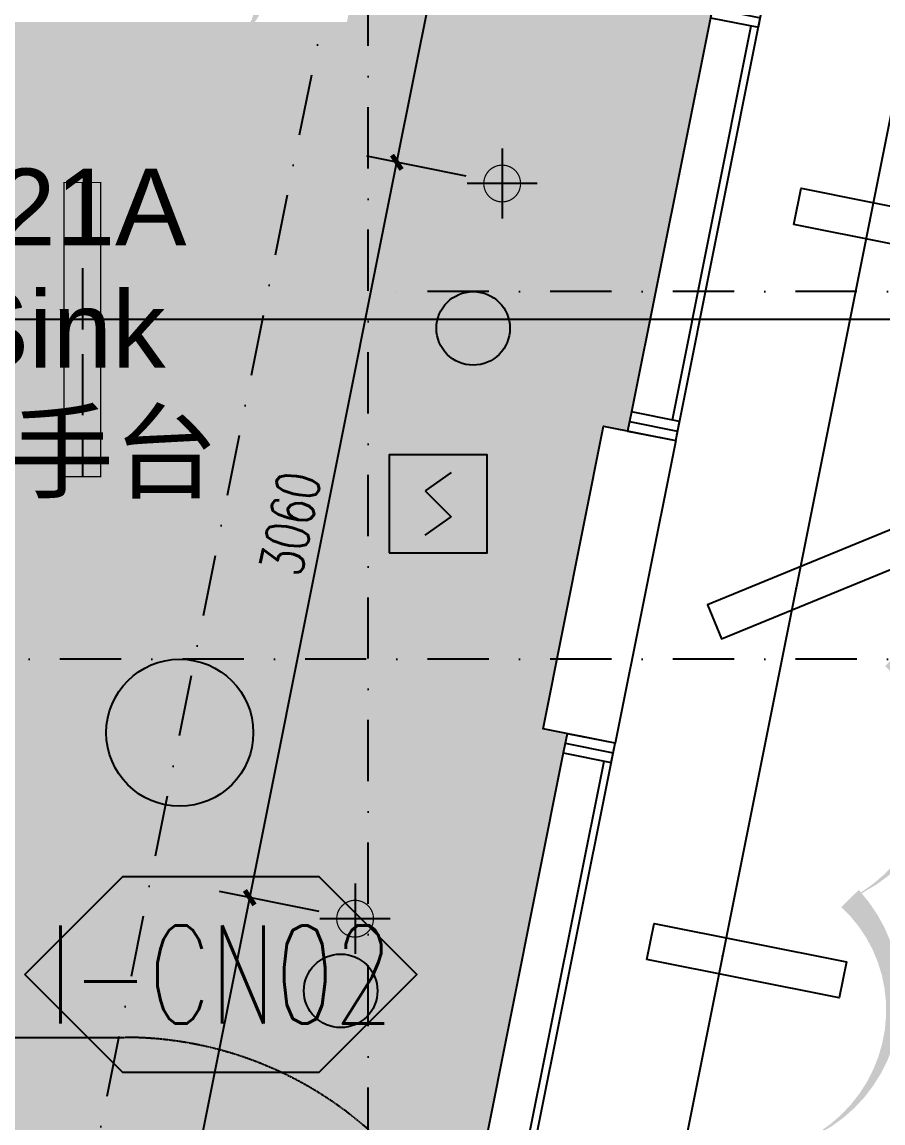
# Model space of a CAD drawing. Extents: x -354516 to 794396, y -401250 to -150594.
# Drawn here: x 28589 to 32100, y -338342 to -333850 of the extents above; entities that cross this region are included whole.
import ezdxf
from ezdxf.enums import TextEntityAlignment as Align

# ---------------------------------------------------------------- set-up
doc = ezdxf.new("R2010")
doc.units = 0
doc.header["$LTSCALE"] = 1000
doc.header["$MEASUREMENT"] = 0
for name, pattern in [('DASH', [0.35, 0.25, -0.1]), ('DASHDOT2', [0.5, 0.25, -0.125, 0, -0.125]), ('DOTE', [2.42, 2, -0.2, 0.02, -0.2])]:
    doc.linetypes.add(name, pattern=pattern)
for name, color, linetype in [('0-吊顶', 6, 'Continuous'), ('0-房间名称', 2, 'Continuous'), ('0-灯具1', 40, 'Continuous'), ('0-灯具修改0109', 140, 'Continuous'), ('A-轴线1', 1, 'DOTE'), ('an-wall', 4, 'Continuous'), ('an-wndw', 2, 'Continuous'), ('an-wndw-mull-h', 2, 'Continuous'), ('A标-索引', 3, 'Continuous'), ('BPM', 4, 'Continuous'), ('COLUMN', 2, 'Continuous'), ('LINE', 11, 'Continuous'), ('P-完成面', 4, 'Continuous'), ('PUB_DIM', 3, 'Continuous'), ('PUB_HATCH', 8, 'Continuous'), ('S-PLT', 30, 'Continuous'), ('SEE', 5, 'Continuous'), ('WINDOW', 4, 'Continuous'), ('Z-材料', 3, 'Continuous'), ('墙体', 7, 'Continuous')]:
    doc.layers.add(name, color=color, linetype=linetype)
doc.layers.add('0-地面材质_material hatch', color=251, linetype='Continuous', transparency=0.3)
doc.layers.add('DIM_MODI-天花修改', color=3, linetype='Continuous', plot=False)
doc.layers.add('修改', color=1, linetype='Continuous', plot=False)
doc.styles.add('510p-04$0$Arial_2', font='arial.ttf', dxfattribs={"height": 6.392964})
doc.styles.add('DIM', font='SimSun.ttf', dxfattribs={"width": 0.7})
doc.styles.add('DIM_FONT', font='SIMPLEX', dxfattribs={"width": 0.7, "bigfont": 'GBCBIG'})
doc.styles.add('HZ', font='tjromans.shx', dxfattribs={"width": 0.7, "bigfont": 'tjhztxt.shx'})
doc.dimstyles.new('_TCH_ARCH&&50', dxfattribs={"dimscale": 0.5, "dimtxt": 350, "dimasz": 100, "dimexe": 250, "dimexo": 300, "dimgap": 100, "dimtad": 1, "dimdec": 0, "dimzin": 0, "dimdsep": 46, "dimtxsty": 'DIM_FONT', "dimblk": 'ARCHTICK', "dimcen": 0.09, "dimclrd": 3, "dimclre": 3, "dimclrt": 7, "dimazin": 2, "dimtfac": 1, "dimtdec": 0, "dimtix": 1, "dimtmove": 2, "dimatfit": 3, "dimfxl": 0, "dimtolj": 1, "dimtzin": 0, "dimarcsym": 0})
doc.dimstyles.new('DIM', dxfattribs={"dimtxt": 2.5, "dimasz": 1, "dimexe": 1, "dimexo": 1, "dimgap": 1, "dimtad": 1, "dimdec": 0, "dimzin": 0, "dimdsep": 46, "dimtxsty": 'DIM', "dimblk": 'ARCHTICK', "dimcen": 0, "dimclrd": 5, "dimclre": 5, "dimclrt": 35, "dimadec": 0, "dimazin": 0, "dimtfac": 0.5, "dimtdec": 0, "dimtix": 1, "dimtmove": 2, "dimatfit": 2, "dimldrblk": 'A', "dimfxl": 0, "dimtolj": 1, "dimtzin": 0, "dimlwd": -1, "dimlwe": -1, "dimarcsym": 0})

# ---------------------------------------------------------------- blocks, each defined once
blk = doc.blocks.new('A$C4BD07983')
at = {"layer": 'an-wndw-mull-h'}
blk.add_line((0, 0), (0, 200), dxfattribs=at)
blk.add_lwpolyline([(40, 200), (-40, 200), (-40, 0), (40, 0)], close=True, dxfattribs=at)
blk = doc.blocks.new('UBB side window')
at = {"layer": 'SEE'}
blk.add_lwpolyline([(498339312.5, 3089844225.6), (498338990.8, 3089842617.4)], dxfattribs=at)
at = {"layer": 'WINDOW'}
for points in [[(498339171.2, 3089842499.8), (498339524.3, 3089844264.8)], [(498339157.5, 3089842584.1), (498339479.2, 3089844192.2)]]:
    blk.add_lwpolyline(points, dxfattribs=at)
at = {"rotation": 258.6900676666284}
for p in [(498339320.3, 3089844264.8), (498338983, 3089842578.2)]:
    blk.add_blockref('A$C4BD07983', p, dxfattribs=at)
blk = doc.blocks.new('UBB Side Wall Model')
at = {"layer": 'an-wall'}
for points in [[(498339593.7, 3089843082.4), (498339623.1, 3089843229.5), (498340407.6, 3089843072.6), (498340378.2, 3089842925.5), (498339593.7, 3089843082.4)], [(498338993.7, 3089840082.4), (498339023.1, 3089840229.5), (498339807.6, 3089840072.6), (498339778.2, 3089839925.5), (498338993.7, 3089840082.4)], [(498339622.4, 3089838771.2), (498339565.3, 3089838909.9), (498338640.7, 3089838529.2), (498338697.8, 3089838390.5), (498339622.4, 3089838771.2)]]:
    blk.add_lwpolyline(points, dxfattribs=at)
blk.add_lwpolyline([(498338511.2, 3089839199.8), (498338264.3, 3089837964.8), (498337970.1, 3089838023.6), (498338217.1, 3089839258.6)], close=True, dxfattribs=at)
blk.add_point((498339902.6, 3089843097.1), dxfattribs=at)
at = {"layer": 'an-wndw'}
for p in [(498339302.6, 3089840097.1), (498339002.6, 3089838597.1)]:
    blk.add_point(p, dxfattribs=at)
for p in [(-60, -300), (-660, -3300)]:
    blk.add_blockref('UBB side window', p, dxfattribs=at)
blk = doc.blocks.new('$TwtSys$00000128')
h = blk.add_hatch(color=8)
h.dxf.hatch_style = 1
edge = h.paths.add_edge_path()
edge.add_arc((0, 0), 1, 0, 360)
blk.add_circle((0, 0, 0), 1)
blk = doc.blocks.new('510p-04$0$material tag')
blk = doc.blocks.new('sdhdfhfdhfhfgffff')
at = {"layer": '0-灯具1'}
for points in [[(0, 143.2), (0, -143.2)], [(-143.2, 0), (143.2, 0)]]:
    blk.add_lwpolyline(points, dxfattribs=at)
at = {"layer": '0-灯具1', "const_width": 5}
for points in [[(0, 75, 1), (0, -75, 7.992133)], [(0, 75, -1), (0, -75, -7.992133)]]:
    blk.add_lwpolyline(points, format="xyb", dxfattribs=at)
blk = doc.blocks.new('A$C21183209')
at = {"layer": '0-灯具1', "color": 3, "linetype": 'DASH'}
blk.add_line((0, 75), (1200, 75), dxfattribs=at)
at = {"layer": '0-灯具1', "const_width": 5}
blk.add_lwpolyline([(0, 0), (1200, 0), (1200, 150), (0, 150)], close=True, dxfattribs=at)
blk = doc.blocks.new('YG')
at = {"layer": 'BPM', "color": 6, "ltscale": 2}
for p, q in [((53, 328), (-53, 253)), ((-53, 253), (53, 147)), ((-53, 72), (53, 147))]:
    blk.add_line(p, q, dxfattribs=at)
at = {"layer": 'BPM'}
blk.add_lwpolyline([(-200, 0), (200, 0), (200, 400), (-200, 400)], close=True, dxfattribs=at)
blk = doc.blocks.new('_YZH')
at = {"color": 255}
blk.add_circle((0, 0), 0.5, dxfattribs=at)
at = {"layer": 'PUB_HATCH', "color": 250, "const_width": 0.5}
blk.add_lwpolyline([(-0.25, 0, 1), (0.25, 0, 1)], format="xyb", close=True, dxfattribs=at)
blk = doc.blocks.new('GRID')
at = {"layer": '墙体', "color": 250, "linetype": 'DASHDOT2', "lineweight": -3}
for p, q in [((77197.5, 78432), (60479.2, -5159.7)), ((71936.4, 36586.5), (71936.4, 72586.5)), ((107436.4, 50086.5), (71936.4, 50086.5)), ((107436.4, 48586.5), (-19063.6, 48586.5))]:
    blk.add_line(p, q, dxfattribs=at)
blk = doc.blocks.new('TL-01')
at = {"layer": 'Z-材料'}
blk.add_lwpolyline([(-8, 0), (-4, 4), (4, 4), (8, 0), (4, -4), (-4, -4)], close=True, dxfattribs=at)
at = {"layer": 'Z-材料', "color": 6, "style": 'HZ', "width": 0.7}
blk.add_attdef('A', text='', height=4.5, dxfattribs=at).set_placement((0, 0), align=Align.MIDDLE_CENTER)
blk = doc.blocks.new('_ArchTick')
at = {"color": 0, "linetype": 'ByBlock', "const_width": 0.4}
blk.add_lwpolyline([(-0.5, -0.5), (0.5, 0.5)], dxfattribs=at)
blk = doc.blocks.new('*D414')
at = {"layer": 'Defpoints', "color": 0}
for p in [(29517.2, -337423.1), (29947.1, -337509), (29347.1, -340509)]:
    blk.add_point(p, dxfattribs=at)
at = {"layer": 'PUB_DIM', "color": 3, "lineweight": -2}
for p, q in [((28917.2, -340423.1), (29517.2, -337423.1)), ((29800, -337479.6), (29394.7, -337398.5)), ((29200, -340479.6), (28794.7, -340398.5))]:
    blk.add_line(p, q, dxfattribs=at)
at = {"layer": 'PUB_DIM', "color": 3, "lineweight": -2, "xscale": 50, "yscale": 50, "zscale": 50}
for p, rotation in [((29517.2, -337423.1), 78.69023984409351), ((28917.2, -340423.1), 258.6902398440935)]:
    blk.add_blockref('_ArchTick', p, dxfattribs=dict(at, rotation=rotation))
at = {"layer": 'PUB_DIM', "color": 7, "insert": (29082.4, -338896.1), "char_height": 175, "attachment_point": 5, "rotation": 78.6902, "style": 'DIM_FONT'}
blk.add_mtext('\\A1;3060', dxfattribs=at)
blk = doc.blocks.new('*D415')
at = {"layer": 'Defpoints', "color": 0}
for p in [(30117.4, -334422.4), (30547.2, -334508.3), (29947.1, -337509)]:
    blk.add_point(p, dxfattribs=at)
at = {"layer": 'PUB_DIM', "color": 3, "lineweight": -2}
for p, q in [((30400.1, -334478.9), (29994.8, -334397.9)), ((29517.2, -337423.1), (30117.4, -334422.4)), ((29800, -337479.6), (29394.7, -337398.5))]:
    blk.add_line(p, q, dxfattribs=at)
at = {"layer": 'PUB_DIM', "color": 3, "lineweight": -2, "xscale": 50, "yscale": 50, "zscale": 50}
for p, rotation in [((30117.4, -334422.4), 78.69023984409351), ((29517.2, -337423.1), 258.6902398440935)]:
    blk.add_blockref('_ArchTick', p, dxfattribs=dict(at, rotation=rotation))
at = {"layer": 'PUB_DIM', "color": 7, "insert": (29682.5, -335895.8), "char_height": 175, "attachment_point": 5, "rotation": 78.6902, "style": 'DIM_FONT'}
blk.add_mtext('\\A1;3060', dxfattribs=at)
blk = doc.blocks.new('*D416')
at = {"layer": 'Defpoints', "color": 0}
for p in [(30717.4, -331422.3), (31147.2, -331508.3), (30547.2, -334508.3)]:
    blk.add_point(p, dxfattribs=at)
at = {"layer": 'PUB_DIM', "color": 3, "lineweight": -2}
for p, q in [((31000.1, -331478.9), (30594.8, -331397.8)), ((30117.4, -334422.4), (30717.4, -331422.3)), ((30400.1, -334478.9), (29994.8, -334397.9))]:
    blk.add_line(p, q, dxfattribs=at)
at = {"layer": 'PUB_DIM', "color": 3, "lineweight": -2, "xscale": 50, "yscale": 50, "zscale": 50}
for p, rotation in [((30717.4, -331422.3), 78.69023984409351), ((30117.4, -334422.4), 258.6902398440935)]:
    blk.add_blockref('_ArchTick', p, dxfattribs=dict(at, rotation=rotation))
at = {"layer": 'PUB_DIM', "color": 7, "insert": (30282.5, -332895.4), "char_height": 175, "attachment_point": 5, "rotation": 78.6902, "style": 'DIM_FONT'}
blk.add_mtext('\\A1;3060', dxfattribs=at)
blk = doc.blocks.new('A')
at = {"color": 134}
for p, q in [((-1.435, 1.148), (-1.09, 1.437)), ((-1.09, 1.437), (0, 0)), ((-1.435, 1.148), (-0.369, 0)), ((-0.369, 0), (-2.127, 0)), ((-1.435, -1.148), (-0.369, 0)), ((-1.09, -1.437), (0, 0)), ((-1.435, -1.148), (-1.09, -1.437))]:
    blk.add_line(p, q, dxfattribs=at)
for points in [[(-1.435, 1.148), (-1.09, 1.437), (-0.369, 0), (0, 0)], [(-1.435, -1.148), (-1.09, -1.437), (-0.369, 0), (0, 0)]]:
    blk.add_solid(points, dxfattribs=at)

msp = doc.modelspace()

# ---------------------------------------------------------------- hatches: boundary and pattern name
at = {"layer": '0-地面材质_material hatch'}
h = msp.add_hatch(dxfattribs=at)
h.set_pattern_fill('ANSI35', color=256, scale=1200)
h.set_pattern_definition([(45, (-498310856.17, -3090192758), (-212.132034356, 212.132034356), []), (45, (-498310644.03, -3090192758), (-212.132034356, 212.132034356), [375, -75, 0, -75])])
h.paths.add_polyline_path([(32050.9, -330086.9), (30674.2, -330086.9), (30547, -330685.3), (30547, -330685.3), (30350.9, -331665.9), (30350.9, -331665.9), (29914.1, -333850), (27400, -333850), (27400, -337550.7), (27300, -337550.7), (27300, -338550.7), (27400, -338550.7), (27400, -338750), (28934.1, -338750), (23948, -364150), (19900, -364150), (19900, -364850.7), (19700, -364850.7), (19700, -365850.7), (19900, -365850.7), (19900, -366050), (20800, -366050), (20800, -366050), (21800, -366050), (21800, -366050), (23474.1, -366050), (22874.1, -369050), (20900, -369050), (20900, -372650), (23531, -372649), (23760.9, -371499.4), (23859, -371519), (24212, -369754), (24113.9, -369734.4), (24360.9, -368499.4), (24459, -368519), (24812, -366754), (24713.9, -366734.4), (24960.9, -365499.4), (25059, -365519), (26012, -360754), (25913.9, -360734.4), (26160.9, -359499.4), (26259, -359519), (27212, -354754), (27113.9, -354734.4), (27360.9, -353499.4), (27459, -353519), (27812, -351754), (27713.9, -351734.4), (27960.9, -350499.4), (28059, -350519), (28412, -348754), (28313.9, -348734.4), (28560.9, -347499.4), (28659, -347519), (29612, -342754), (29513.9, -342734.4), (29760.9, -341499.4), (29859, -341519), (30212, -339754), (30113.9, -339734.4), (30360.9, -338499.4), (30459, -338519), (30812, -336754), (30713.9, -336734.4), (30960.9, -335499.4), (31059, -335519), (31412, -333754), (31313.9, -333734.4), (31560.9, -332499.4), (31659, -332519), (32012, -330754), (31913.9, -330734.4)])

# ---------------------------------------------------------------- linework, layer by layer
at = {"layer": '0-吊顶', "linetype": 'DASH', "ltscale": 0.01}
msp.add_lwpolyline([(12239.3, -337993.3), (29007.8, -337993.3, -0.414214), (30507.8, -339493.3), (30507.8, -363100.6, -0.414214), (29007.8, -364600.6), (12239.3, -364600.6, -0.414214), (10739.3, -363100.6), (10739.3, -339493.3, -0.414214)], format="xyb", close=True, dxfattribs=at)
at = {"layer": '0-灯具修改0109'}
msp.add_lwpolyline([(28162, -333663.5, 0, 75, 0.5), (28162, -333988.5, 0, 75, 0.5), (28162, -334513.5, 0, 75, 0.5), (28162, -334813.5, 0, 75, 0.5), (28162, -335063.5, 0, 75, 0.5), (28162, -335738.5, 0, 75, 0.5), (28162, -336038.5, 0, 75, 0.5), (28162, -336638.5, 0, 75, 0.5), (28162, -337134, 0, 75, 0.5), (28562, -337134, 0, 75, 0.5), (28862, -337134, 0, 75, 0.5), (29237, -337134, 0, 75, 0.5), (29496.5, -337134, 0, 75, 0.5), (29496.5, -336809, 0, 75, 0.5), (29496.5, -336284, 0, 75, 0.5), (29496.5, -335959, 0, 75, 0.5), (29496.5, -335634, 0, 75, 0.5), (29496.5, -335259, 0, 75, 0.5), (29496.5, -334859, 0, 75, 0.5), (29496.5, -334334, 0, 75, 0.5), (29496.5, -333884, 0, 75, 0.5), (29496.5, -333663.5, 0, 75, 0.5)], format="xyseb", dxfattribs=at)
at = {"layer": 'DIM_MODI-天花修改'}
msp.add_lwpolyline([(28525.6, -337481.4, 0, 75, 0.5), (29050.6, -337481.4, 0, 75, 0.5), (29500.6, -337481.4, 0, 75, 0.5), (29825.6, -337481.4, 0, 75, 0.5), (30085.4, -337481.4, 0, 75, 0.5), (30085.4, -336806.4, 0, 75, 0.5), (30085.4, -336406.4, 0, 75, 0.5), (30085.4, -335881.4, 0, 75, 0.5), (30085.4, -335206.4, 0, 75, 0.5), (30085.4, -334831.4, 0, 75, 0.5), (30085.4, -334531.4, 0, 75, 0.5), (30085.4, -334056.4, 0, 75, 0.5), (30085.4, -333731.4, 0, 75, 0.5)], format="xyseb", dxfattribs=at)
at = {"layer": 'P-完成面'}
msp.add_line((21188.6, -388950), (34388.6, -322950), dxfattribs=at)
msp.add_lwpolyline([(22108.6, -384350), (33506.2, -327362.1)], dxfattribs=at)
at = {"layer": '修改'}
for points in [[(32355.6, -325404.1, 0, 100, 0.520567), (31913.4, -326086.9, 0, 100, 0.520567), (31710.5, -327066.1, 0, 100, 0.520567), (31507.6, -328045.3, 0, 100, 0.520567), (31304.8, -329024.5, 0, 100, 0.520567), (31101.9, -330003.7, 0, 100, 0.520567), (30899, -330982.9, 0, 100, 0.520567), (30696.2, -331962.1, 0, 100, 0.520567), (30493.3, -332941.3, 0, 100, 0.520567), (30290.4, -333920.5, 0, 100, 0.520567), (30087.6, -334899.7, 0, 100, 0.520567), (29884.7, -335878.9, 0, 100, 0.520567), (29681.8, -336858.1, 0, 100, 0.520567), (29479, -337837.4, 0, 100, 0.520567), (29276.1, -338816.6, 0, 100, 0.520567)], [(31787.3, -338410.5, 0, 100, 0.520567), (31966.3, -337426.6, 0, 100, 0.520567), (32145.2, -336442.8, 0, 100, 0.520567), (32324.2, -335458.9, 0, 100, 0.520567)]]:
    msp.add_lwpolyline(points, format="xyseb", dxfattribs=at)

# ---------------------------------------------------------------- block references
at = {"layer": '0-房间名称'}
ref = msp.add_blockref('510p-04$0$material tag', (-151629.9, -410436.7), dxfattribs=dict(at, xscale=3.125, yscale=3.125, zscale=3.125))
ref.add_attrib('ROOM_TAG', '421A', dxfattribs={"layer": '0', "height": 312.5, "style": '510p-04$0$Arial_2'}).set_placement((28749.8, -334604.5), align=Align.MIDDLE_CENTER)
ref.add_attrib('NAME_ENG', 'Sink', dxfattribs={"layer": '0', "height": 312.5, "style": '510p-04$0$Arial_2'}).set_placement((28749.8, -335104.5), align=Align.MIDDLE_CENTER)
ref.add_attrib('NAME_CN', '洗手台', dxfattribs={"layer": '0', "height": 312.5, "style": '510p-04$0$Arial_2'}).set_placement((28749.8, -335604.5), align=Align.MIDDLE_CENTER)
at = {"layer": '0-灯具1', "extrusion": (0, 0, -1), "zscale": -1}
for p in [(-30547.2, -334509), (-29947.2, -337509)]:
    msp.add_blockref('sdhdfhfdhfhfgffff', p, dxfattribs=at)
at = {"layer": '0-灯具1', "rotation": 270}
msp.add_blockref('A$C21183209', (28759.6, -334504.8), dxfattribs=at)
at = {"layer": 'A-轴线1'}
msp.add_blockref('GRID', (-41936.4, -385036.5), dxfattribs=at)
at = {"layer": 'COLUMN', "xscale": 600, "yscale": 600, "zscale": 600}
msp.add_blockref('_YZH', (29232.1, -336750), dxfattribs=at)
at = {"layer": 'LINE'}
msp.add_blockref('YG', (30285.9, -336016), dxfattribs=at)
at = {"layer": 'P-完成面'}
for p in [(-498307256.2, -3090174758), (-498308456.2, -3090180758)]:
    msp.add_blockref('UBB Side Wall Model', p, dxfattribs=at)
at = {"layer": 'S-PLT', "xscale": 150.0000015, "yscale": 150.0000015, "zscale": 150.0000015}
for p in [(30429, -335100), (29888.4, -337803.2)]:
    msp.add_blockref('$TwtSys$00000128', p, dxfattribs=at)
at = {"layer": 'Z-材料'}
ref = msp.add_blockref('TL-01', (29399.4, -337736.6), dxfattribs=dict(at, xscale=100, yscale=100, zscale=100))
ref.add_attrib('A', 'I-CN02', dxfattribs={"color": 6, "height": 400, "style": 'HZ', "width": 0.7}).set_placement((29399.4, -337736.6), align=Align.MIDDLE_CENTER)

# ---------------------------------------------------------------- dimensions: what is measured, and where the dimension line sits
at = {"layer": 'PUB_DIM', "color": 250}
for base, p1, p2, picture, middle in [((30717.4, -331422.3), (30547.2, -334508.3), (31147.2, -331508.3), '*D416', (30282.5, -332895.4)), ((29517.2, -337423.1), (29347.1, -340509), (29947.1, -337509), '*D414', (29082.4, -338896.1))]:
    dim = msp.add_linear_dim(base=base, p1=p1, p2=p2, angle=258.6902, text='3060', dimstyle='_TCH_ARCH&&50', dxfattribs=at)
    dim.commit()
    dim.dimension.update_dxf_attribs({"geometry": picture, "text_midpoint": middle})
dim = msp.add_linear_dim(base=(30117.4, -334422.4), p1=(29947.1, -337509), p2=(30547.2, -334508.3), angle=258.6902, dimstyle='_TCH_ARCH&&50', dxfattribs=at)
dim.commit()
dim.dimension.update_dxf_attribs({"geometry": '*D415', "text_midpoint": (29682.5, -335895.8)})

# ---------------------------------------------------------------- leaders
at = {"layer": 'A标-索引', "color": 3}
msp.add_leader([(26238.9, -335062.1), (34332.8, -335062.1)], dimstyle='DIM', override={"dimasz": 100, "dimgap": 1, "dimtad": 0, "dimclrd": 256}, dxfattribs=at)

doc.saveas('drawing.dxf')
